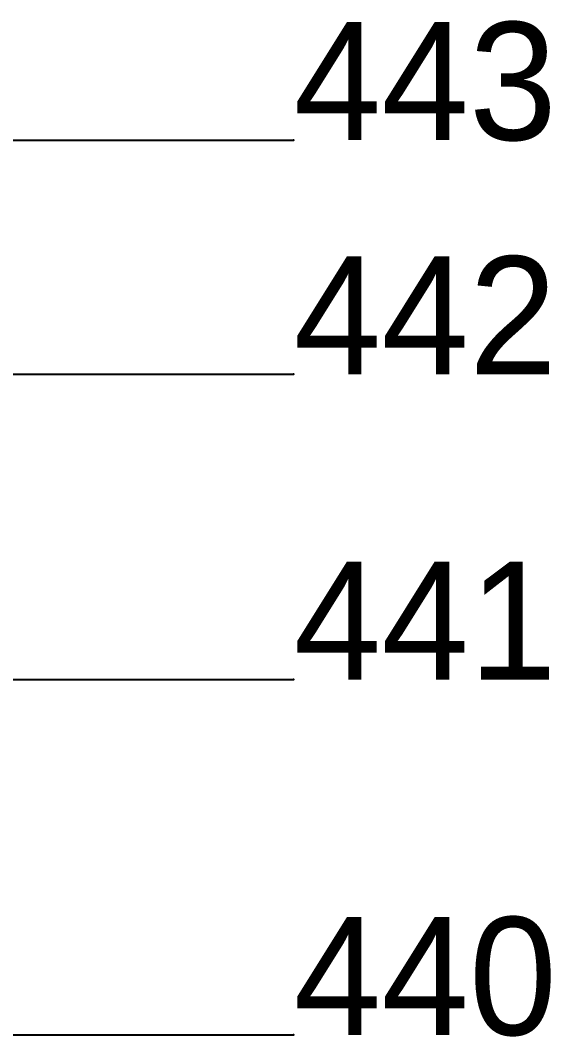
# Model space of a CAD drawing. Header units: metres. Extents: x -2.48 to 2.8, y -2.48 to 2.63.
# Drawn here: x 2.128 to 2.802, y 0.483 to 1.776 of the extents above; entities that cross this region are included whole.
import ezdxf

# ---------------------------------------------------------------- set-up
doc = ezdxf.new("R2010")
doc.units = ezdxf.units.M

msp = doc.modelspace()

# ---------------------------------------------------------------- linework, layer by layer
at = {"layer": 'ASSE', "color": 253}
for p, q in [((1.875, 1.623798, 1.268734), (2.475, 1.623798, -0.5625)), ((1.875, 1.325825, 1.590113), (2.475, 1.325825, -0.174175)), ((1.875, 0.9375, 1.850854), (2.475, 0.9375, 0.123798)), ((1.875, 0.485286, 2.019233), (2.475, 0.485286, 0.311111))]:
    msp.add_line(p, q, dxfattribs=at)
at = {"layer": 'ESTRADOSSO'}
for p, q in [((1.875, 1.623798, 1.599968), (2.475, 1.623798, 0.9375)), ((1.875, 1.325825, 1.854401), (2.475, 1.325825, 1.325825)), ((1.875, 0.9375, 2.07791), (2.475, 0.9375, 1.623798)), ((1.875, 0.485286, 2.227356), (2.475, 0.485286, 1.811111))]:
    msp.add_line(p, q, dxfattribs=at)
at = {"layer": 'EXTERNAL'}
for p in [(2.475, 1.623798, -2.0625), (2.475, 1.325825, -1.674175), (2.475, 0.9375, -1.376202), (2.475, 0.485286, -1.188889)]:
    msp.add_point(p, dxfattribs=at)
at = {"layer": 'fz', "color": 7}
for p, q in [((2.475, 1.623798, 0.9375), (2.475, 1.623798, 0.9375)), ((2.475, 1.325825, 1.325825), (2.475, 1.325825, 1.325825)), ((2.475, 0.9375, 1.623798), (2.475, 0.9375, 1.623798)), ((2.475, 0.485286, 1.811111), (2.475, 0.485286, 1.811111))]:
    msp.add_line(p, q, dxfattribs=at)
at = {"layer": 'INTRADOSSO'}
for p, q in [((1.875, 1.623798, 0.9375), (2.475, 1.623798, -2.0625)), ((1.875, 1.325825, 1.325825), (2.475, 1.325825, -1.674175)), ((1.875, 0.9375, 1.623798), (2.475, 0.9375, -1.376202)), ((1.875, 0.485286, 1.811111), (2.475, 0.485286, -1.188889))]:
    msp.add_line(p, q, dxfattribs=at)
at = {"layer": 'MAXSPINTA', "color": 61, "ltscale": 5.82449}
msp.add_line((1.875, 1.623798, 1.409346), (2.475, 1.623798, 0.9375), dxfattribs=at)
at = {"layer": 'MAXSPINTA', "color": 81, "ltscale": 6.29032}
msp.add_line((1.875, 1.325825, 1.712819), (2.475, 1.325825, 1.325825), dxfattribs=at)
at = {"layer": 'MAXSPINTA', "color": 81, "ltscale": 7.048206}
msp.add_line((1.875, 0.9375, 1.99842), (2.475, 0.9375, 1.623798), dxfattribs=at)
at = {"layer": 'MAXSPINTA', "color": 81, "ltscale": 7.444612}
msp.add_line((1.875, 0.485286, 2.19393), (2.475, 0.485286, 1.811111), dxfattribs=at)
at = {"layer": 'MEDIONETWORK', "color": 41, "ltscale": 3.738716}
msp.add_line((1.875, 1.623798, 1.281855), (2.475, 1.623798, 0.9375), dxfattribs=at)
at = {"layer": 'MEDIONETWORK', "color": 61, "ltscale": 4.239423}
msp.add_line((1.875, 1.325825, 1.64457), (2.475, 1.325825, 1.325825), dxfattribs=at)
at = {"layer": 'MEDIONETWORK', "color": 61, "ltscale": 5.751952}
msp.add_line((1.875, 0.9375, 1.872047), (2.475, 0.9375, 1.32041), dxfattribs=at)
at = {"layer": 'MEDIONETWORK', "color": 81, "ltscale": 7.381281}
msp.add_line((1.875, 0.485286, 1.952424), (2.475, 0.485286, 1.156985), dxfattribs=at)
at = {"layer": 'MINSPINTA', "color": 61, "ltscale": 4.329337}
msp.add_line((1.875, 1.623798, 0.997282), (2.475, 1.623798, 0.146642), dxfattribs=at)
at = {"layer": 'MINSPINTA', "color": 61, "ltscale": 4.942861}
msp.add_line((1.875, 1.325825, 1.325825), (2.475, 1.325825, 0.489437), dxfattribs=at)
at = {"layer": 'MINSPINTA', "color": 61, "ltscale": 5.852083}
msp.add_line((1.875, 0.9375, 1.623798), (2.475, 0.9375, 0.728757), dxfattribs=at)
at = {"layer": 'MINSPINTA', "color": 81, "ltscale": 6.659901}
msp.add_line((1.875, 0.485286, 1.811111), (2.475, 0.485286, 0.808803), dxfattribs=at)

# ---------------------------------------------------------------- texts
at = {"layer": 'ID-NODES'}
for s, p in [('443', (2.475, 1.623798, -2.0625)), ('442', (2.475, 1.325825, -1.674175)), ('441', (2.475, 0.9375, -1.376202)), ('440', (2.475, 0.485286, -1.188889))]:
    msp.add_text(s, height=0.15, dxfattribs=at).set_placement(p)

doc.saveas('drawing.dxf')
